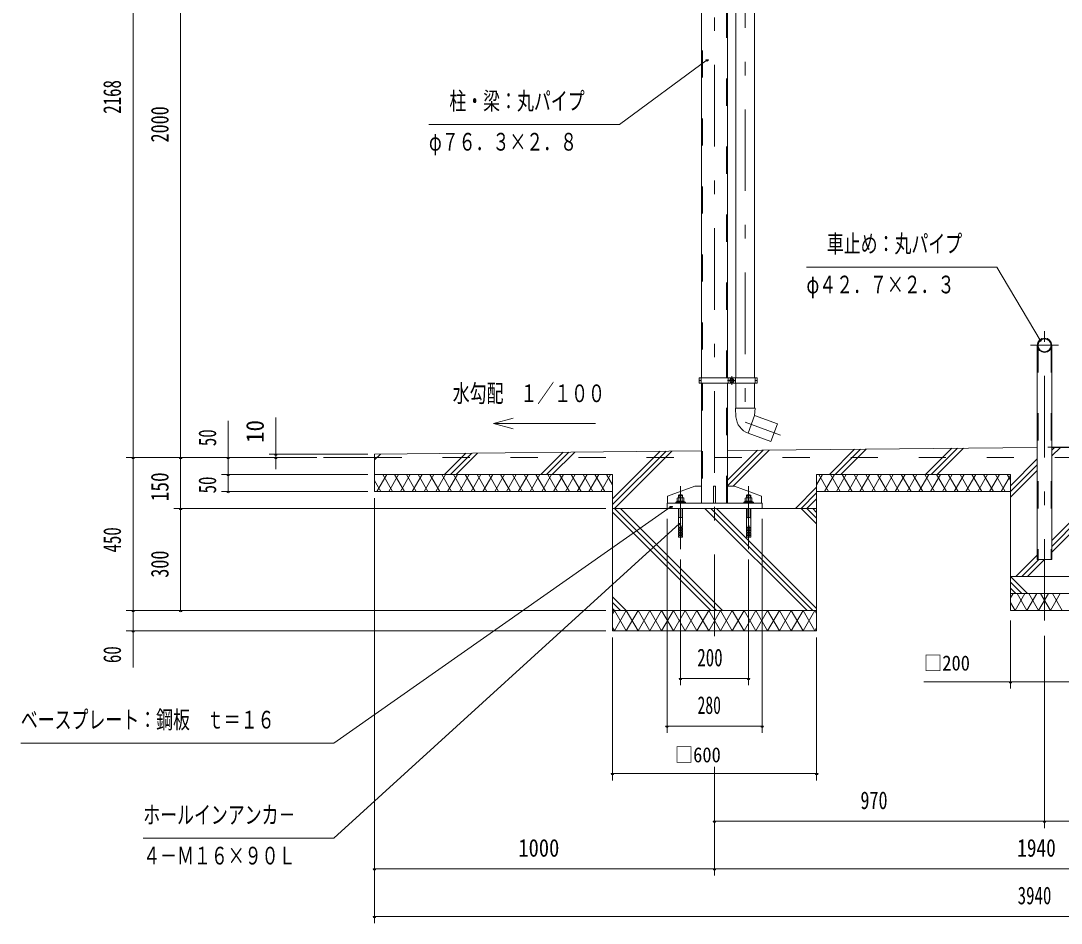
# Model space of a CAD drawing. Units: millimetres, scale not verified. Extents: x -30294 to 30299, y -14700 to 14700.
# Drawn here: x 9589 to 20296, y -3962 to 5329 of the extents above; entities that cross this region are included whole.
import ezdxf
from ezdxf.enums import TextEntityAlignment as Align

# ---------------------------------------------------------------- set-up
doc = ezdxf.new("R2010")
doc.units = ezdxf.units.MM
doc.header["$LTSCALE"] = 70
doc.linetypes.add('USER2', pattern=[10, 4, -6])
doc.linetypes.add('USER3', pattern=[24, 12, -5, 2, -5])
for name, color, linetype, lineweight in [('0-6_2-0BOLD', 7, 'Continuous', 18), ('0-7_2-1HIDDEN', 3, 'USER2', 18), ('0-8_2-2CENTER', 3, 'USER3', 18), ('0-9_2-4THIN', 4, 'Continuous', 18), ('0-A_2-5DIM', 3, 'Continuous', 18), ('0-B_2-6HATCH', 2, 'Continuous', 18)]:
    doc.layers.add(name, color=color, linetype=linetype, lineweight=lineweight)
doc.styles.add('ＭＳ ゴシック', font='')
doc.styles.get('ＭＳ ゴシック').set_extended_font_data('MS Gothic')

msp = doc.modelspace()

# ---------------------------------------------------------------- linework, layer by layer
at = {"layer": '0-6_2-0BOLD'}
for p, q in [((16595.52, 1653.26), (16595.52, 5724.28)), ((16862.58, 5724.28), (16862.58, 1653.26)), ((16947.81, 5724.28), (16947.81, 1653.26)), ((17140.31, 1653.26), (17140.31, 5724.28)), ((20198.79, 1987.9), (20198.79, -217.1)), ((16589.93, 1625.26), (16568.58, 1625.26)), ((16589.93, 1597.26), (16589.93, 1653.26)), ((16868.18, 1653.26), (16868.18, 1597.26)), ((16942.2, 1653.26), (16942.2, 1597.26)), ((17145.9, 1597.26), (17145.9, 1653.26)), ((17145.9, 1625.26), (17167.26, 1625.26)), ((16595.52, 363.9), (16595.52, 1597.26)), ((16862.58, 1597.26), (16862.58, 363.9)), ((16947.81, 1597.26), (16947.81, 1340.49)), ((17140.31, 1340.49), (17140.31, 1597.26)), ((16948.72, 1250.21), (16942.55, 1340.49)), ((13229.07, 867.89), (16595.52, 902.08)), ((13229.07, 482.9), (13229.07, 867.9)), ((16862.58, 904.79), (20049.34, 937.14)), ((20198.79, 937.14), (23385.54, 904.79)), ((13229.05, 832.9), (12704.04, 832.9)), ((16718.57, 363.9), (16718.57, 538.9)), ((15679.06, 482.9), (13229.06, 482.9)), ((16245.53, 363.9), (16245.53, 433.9)), ((17058.06, 442.98), (17100.06, 442.98)), ((19774.06, 482.9), (17779.06, 482.9)), ((16330.06, 363.9), (16330.06, 371.95)), ((16344.71, 382.45), (16344.71, 414.29)), ((16361.89, 414.29), (16361.89, 382.45)), ((16379.07, 382.45), (16368.57, 371.95)), ((16379.07, 371.95), (16389.56, 382.45)), ((16396.24, 382.45), (16396.24, 414.29)), ((16416.69, 371.95), (16416.69, 382.45)), ((17061.89, 414.29), (17061.89, 382.45)), ((17068.56, 382.45), (17079.06, 371.95)), ((17089.56, 371.95), (17079.06, 382.45)), ((17096.24, 382.45), (17096.24, 414.29)), ((17219.06, 363.9), (17219.06, 307.9)), ((17779.06, 307.9), (15679.06, 307.9)), ((16358.06, 215.64), (16400.06, 215.64)), ((17058.06, 215.64), (17100.06, 215.64)), ((16358.06, 104.91), (16362.26, 113.31)), ((16395.86, 113.31), (16400.06, 104.91)), ((17058.06, 104.91), (17062.26, 113.31)), ((17095.86, 113.31), (17100.06, 104.91)), ((16358.06, 79.71), (16362.26, 88.11)), ((16358.06, 54.51), (16362.26, 62.91)), ((16374.86, 37.71), (16358.06, 37.71)), ((16358.06, 29.31), (16374.86, 29.31)), ((16395.86, 88.11), (16400.06, 79.71)), ((16395.86, 62.91), (16400.06, 54.51)), ((17058.06, 79.71), (17062.26, 88.11)), ((17058.06, 62.91), (17074.86, 62.91)), ((17074.86, 54.51), (17058.06, 54.51)), ((17062.26, 37.71), (17058.06, 29.31)), ((17095.86, 88.11), (17100.06, 79.71)), ((17100.06, 29.31), (17095.86, 37.71)), ((19774.06, -392.1), (20474.07, -392.1)), ((20474.07, -567.1), (19774.06, -567.1)), ((17779.06, -742.1), (15679.06, -742.1))]:
    msp.add_line(p, q, dxfattribs=at)
for points in [[(20198.79, -217.1), (20049.34, -217.1), (20049.34, 1987.9)], [(16942.55, 1340.49), (17145.56, 1340.49), (17140.32, 1263.49), (17074.48, 1082.6)], [(17074.93, 1082.43), (17308.79, 997.32), (17374.63, 1178.21), (17140.32, 1263.49)], [(15679.06, -952.1), (15679.06, 657.9), (13229.06, 657.9)], [(15679.06, -952.1), (17779.06, -952.1), (17779.06, 657.9), (19774.06, 657.9), (19774.06, -742.1), (20474.06, -742.1), (20474.06, 657.9), (22469.06, 657.9), (22469.06, -952.1), (24569.06, -952.1), (24569.06, 657.9), (27019.06, 657.9)], [(16245.53, 433.9), (16525.53, 538.9), (16595.53, 538.9)], [(16718.57, 538.9), (16739.56, 538.9), (16739.56, 363.9)], [(16862.59, 538.9), (16932.58, 538.9), (17212.58, 433.9), (17212.58, 363.9)], [(16358.06, 442.98), (16365.07, 449.98), (16393.06, 449.98), (16400.07, 442.98)], [(16400.07, 417.45), (16400.07, 442.98), (16358.06, 442.98), (16358.06, 417.45)], [(17100.06, 417.45), (17100.06, 442.98), (17093.06, 449.98), (17065.06, 449.98), (17058.06, 442.98), (17058.06, 417.45)], [(17219.06, 363.9), (16239.06, 363.9), (16239.06, 307.9)], [(16330.06, 371.95), (16428.07, 371.95), (16428.07, 363.9)], [(16416.69, 382.45), (16341.44, 382.45), (16341.44, 371.95)], [(16344.71, 414.29), (16350.19, 417.45), (16407.94, 417.45), (16413.42, 414.29), (16413.42, 382.45)], [(17030.06, 363.9), (17030.06, 371.95), (17128.06, 371.95), (17128.06, 363.9)], [(17116.69, 371.95), (17116.69, 382.45), (17041.44, 382.45), (17041.44, 371.95)], [(17044.71, 382.45), (17044.71, 414.29), (17050.19, 417.45), (17107.94, 417.45), (17113.42, 414.29), (17113.42, 382.45)], [(16374.86, 113.31), (16358.06, 113.31), (16358.06, 307.9)], [(16400.06, 307.9), (16400.06, 113.31), (16383.26, 113.31)], [(17074.86, 113.31), (17058.06, 113.31), (17058.06, 307.9)], [(17100.06, 307.9), (17100.06, 113.31), (17083.26, 113.31)], [(16400.06, 29.31), (16400.06, 12.51), (16383.26, 12.51), (16383.26, 130.11), (16374.86, 130.11), (16374.86, 12.51), (16358.06, 12.51), (16358.06, 29.31), (16362.26, 37.71)], [(17083.26, 130.11), (17074.86, 130.11), (17074.86, 12.51), (17058.06, 12.51), (17058.06, 29.31), (17074.86, 29.31)], [(17083.26, 29.31), (17100.06, 29.31), (17100.06, 12.51), (17083.26, 12.51), (17083.26, 130.11)], [(16374.86, 88.11), (16358.06, 88.11), (16358.06, 104.91), (16374.86, 104.91)], [(16374.86, 62.91), (16358.06, 62.91), (16358.06, 79.71), (16374.86, 79.71)], [(16358.06, 37.71), (16358.06, 54.51), (16374.86, 54.51)], [(16383.26, 104.91), (16400.06, 104.91), (16400.06, 88.11), (16383.26, 88.11)], [(16383.26, 79.71), (16400.06, 79.71), (16400.06, 62.91), (16383.26, 62.91)], [(16383.26, 54.51), (16400.06, 54.51), (16400.06, 37.71), (16383.26, 37.71)], [(16383.26, 29.31), (16400.06, 29.31), (16395.86, 37.71)], [(17074.86, 88.11), (17058.06, 88.11), (17058.06, 104.91), (17074.86, 104.91)], [(17058.06, 62.91), (17058.06, 79.71), (17074.86, 79.71)], [(17074.86, 37.71), (17058.06, 37.71), (17058.06, 54.51), (17062.26, 62.91)], [(17083.26, 104.91), (17100.06, 104.91), (17100.06, 88.11), (17083.26, 88.11)], [(17083.26, 79.71), (17100.06, 79.71), (17100.06, 62.91), (17083.26, 62.91)], [(17083.26, 54.51), (17100.06, 54.51), (17095.86, 62.91)], [(17100.06, 54.51), (17100.06, 37.71), (17083.26, 37.71)]]:
    msp.add_lwpolyline(points, dxfattribs=at)
for points in [[(17167.26, 1597.26), (16568.58, 1597.26), (16568.58, 1653.26), (17167.26, 1653.26)], [(16922.69, 1615.16), (16905.19, 1605.05), (16887.69, 1615.16), (16887.69, 1635.37), (16905.19, 1645.47), (16922.69, 1635.37)]]:
    msp.add_lwpolyline(points, close=True, dxfattribs=at)
for centre, radius in [((20124.06, 1987.9), 74.72), ((20124.06, 1987.9), 66.67), ((16905.19, 1625.26), 21.88), ((16905.19, 1625.26), 17.15)]:
    msp.add_circle(centre, radius, dxfattribs=at)
for centre, radius, start, end in [((17140.77, 1263.32), 192.5, 183.90576, 250), ((16353.3, 404.21), 13.24, 49.5701, 90), ((16379.07, 369.22), 48.23, 69.13593, 110.86406), ((16404.83, 404.21), 13.24, 90, 130.42989), ((17053.3, 404.21), 13.24, 49.57011, 90), ((17079.06, 369.22), 48.23, 69.13594, 110.86407), ((17104.83, 404.21), 13.24, 90, 130.4299)]:
    msp.add_arc(centre, radius, start, end, dxfattribs=at)
at = {"layer": '0-7_2-1HIDDEN'}
for p, q in [((16605.33, 5724.28), (16605.33, 1653.26)), ((16852.78, 1653.26), (16852.78, 5724.28)), ((20057.39, 1987.9), (20057.39, -217.1)), ((20190.74, 1987.9), (20190.74, -217.1)), ((16605.33, 1597.26), (16605.33, 363.9)), ((16852.78, 363.9), (16852.78, 1597.26)), ((13229.06, 832.9), (27019.06, 832.9))]:
    msp.add_line(p, q, dxfattribs=at)
at = {"layer": '0-8_2-2CENTER'}
for p, q in [((16729.06, -1005.48), (16729.06, 6960.27)), ((20124.06, -846.89), (20124.06, 2132.63)), ((19979.34, 1987.9), (20268.79, 1987.9)), ((16861.44, 1625.26), (16948.94, 1625.26)), ((16905.19, 1581.51), (16905.19, 1669.01)), ((16379.06, -112.44), (16379.06, 538.9)), ((17079.06, 538.9), (17079.06, -112.44))]:
    msp.add_line(p, q, dxfattribs=at)
msp.add_lwpolyline([(17044.06, 6097.03), (17044.06, 1196.1), (17407.18, 1063.93)], dxfattribs=at)
at = {"layer": '0-9_2-4THIN'}
for p, q in [((16363.32, 417.45), (16363.32, 448.23)), ((16394.81, 448.23), (16394.81, 417.45)), ((17063.31, 448.23), (17063.31, 417.45)), ((17094.81, 417.45), (17094.81, 448.23))]:
    msp.add_line(p, q, dxfattribs=at)
for points in [[(16358.06, 208.37), (16362.27, 215.64), (16362.26, 307.9)], [(16395.86, 307.9), (16395.86, 215.64), (16400.06, 208.36)], [(17062.26, 307.9), (17062.27, 215.64), (17058.06, 208.37)], [(17100.06, 208.36), (17095.86, 215.64), (17095.86, 307.9)]]:
    msp.add_lwpolyline(points, dxfattribs=at)
at = {"layer": '0-A_2-5DIM'}
for p, q in [((10744.04, 8420.91), (10744.04, -1330.09)), ((11234.04, -742.09), (11234.04, 8420.91)), ((16652.03, 4928.47), (15749.06, 4262.9)), ((16666.03, 4928.47), (16638.03, 4928.47)), ((15749.06, 4262.9), (13789.06, 4262.9)), ((20093.41, 2042.28), (20065.41, 2042.28)), ((11724.04, 482.9), (11724.04, 1210.9)), ((12214.04, 1245.9), (12214.04, 711.14)), ((14454.05, 1182.9), (14656.89, 1237.25)), ((12144.04, 867.9), (13159.06, 867.9)), ((12228.04, 867.9), (12200.04, 867.9)), ((21174.07, 937.9), (20159.07, 937.9)), ((10674.04, 832.9), (12634.04, 832.9)), ((10758.04, 832.9), (10730.04, 832.9)), ((11248.04, 832.9), (11220.04, 832.9)), ((11738.04, 832.9), (11710.04, 832.9)), ((12228.04, 832.9), (12200.04, 832.9)), ((11654.04, 657.9), (13159.06, 657.9)), ((11738.04, 657.9), (11710.04, 657.9)), ((13159.06, 482.9), (11654.04, 482.9)), ((11738.04, 482.9), (11710.04, 482.9)), ((13229.06, -3962.1), (13229.06, 412.9)), ((16295.52, 328.74), (16267.52, 328.74)), ((15609.06, 307.9), (11164.04, 307.9)), ((11248.04, 307.9), (11220.04, 307.9)), ((16239.06, 202.9), (16239.06, -2002.1)), ((16382.49, 154.79), (16354.49, 154.79)), ((17219.06, -2002.1), (17219.06, 202.9)), ((16379.06, -1512.1), (16379.06, -217.44)), ((17079.06, -217.44), (17079.06, -1512.1)), ((15609.06, -742.09), (10674.04, -742.09)), ((10758.04, -742.09), (10730.04, -742.09)), ((11248.04, -742.09), (11220.04, -742.09)), ((19774.06, -1547.1), (19774.06, -847.1)), ((10674.04, -952.09), (15609.06, -952.09)), ((10758.04, -952.09), (10730.04, -952.09)), ((15679.06, -1022.1), (15679.06, -2492.1)), ((17779.06, -2492.1), (17779.06, -1022.09)), ((20124.06, -1003.07), (20124.06, -2982.1)), ((16393.06, -1442.1), (16365.06, -1442.1)), ((17079.06, -1442.1), (16379.06, -1442.1)), ((17093.06, -1442.1), (17065.06, -1442.1)), ((20595.09, -1477.1), (18881.56, -1477.1)), ((19788.06, -1477.1), (19760.06, -1477.1)), ((16253.07, -1932.1), (16225.07, -1932.1)), ((16239.06, -1932.1), (17219.06, -1932.1)), ((17233.06, -1932.1), (17205.06, -1932.1)), ((16729.06, -3472.1), (16729.06, -2352.1)), ((15693.06, -2422.1), (15665.06, -2422.1)), ((15679.06, -2422.1), (17779.06, -2422.1)), ((17793.06, -2422.1), (17765.06, -2422.1)), ((16743.06, -2912.1), (16715.06, -2912.1)), ((16729.06, -2912.1), (23519.06, -2912.1)), ((20138.06, -2912.1), (20110.06, -2912.1)), ((13243.06, -3402.09), (13215.06, -3402.09)), ((13229.06, -3402.09), (27019.06, -3402.09)), ((16743.06, -3402.09), (16715.06, -3402.09)), ((13243.06, -3892.1), (13215.06, -3892.1)), ((27019.06, -3892.1), (13229.06, -3892.1))]:
    msp.add_line(p, q, dxfattribs=at)
for points in [[(20079.41, 2042.28), (19634.07, 2792.9), (17674.07, 2792.9)], [(14656.89, 1128.55), (14454.05, 1182.9), (15504.05, 1182.9)], [(16281.51, 328.74), (12809.06, -2107.1), (9589.02, -2107.1)], [(10849.06, -3087.1), (12809.06, -3087.1), (16368.49, 154.79)]]:
    msp.add_lwpolyline(points, dxfattribs=at)
for centre in [(16652.03, 4928.47), (20079.41, 2042.28), (12214.04, 867.9), (10744.04, 832.9), (11234.04, 832.9), (11724.04, 832.9), (12214.04, 832.9), (11724.04, 657.9), (11724.04, 482.9), (16281.52, 328.74), (11234.04, 307.9), (16368.49, 154.79), (10744.04, -742.09), (11234.04, -742.09), (10744.04, -952.09), (16379.06, -1442.1), (17079.06, -1442.1), (19774.06, -1477.1), (16239.07, -1932.1), (17219.06, -1932.1), (15679.06, -2422.1), (17779.06, -2422.1), (16729.06, -2912.1), (20124.06, -2912.1), (13229.06, -3402.09), (16729.06, -3402.09), (13229.06, -3892.1)]:
    msp.add_arc(centre, 14, 180, 0, dxfattribs=at)
at = {"layer": '0-B_2-6HATCH'}
for p, q in [((13229.07, 808.15), (13289.43, 868.51)), ((13229.07, 867.54), (13229.42, 867.9)), ((13949.98, 657.9), (14169.52, 877.44)), ((14229.53, 878.05), (14009.37, 657.9)), ((14289.53, 878.66), (14068.77, 657.9)), ((14939.93, 657.9), (15169.62, 887.6)), ((15229.63, 888.21), (14999.32, 657.9)), ((15058.72, 657.9), (15289.63, 888.82)), ((16229.73, 898.36), (15679.06, 347.69)), ((15679.06, 407.08), (16169.73, 897.75)), ((15698.67, 307.9), (16289.74, 898.97)), ((17229.84, 908.52), (16862.58, 541.26)), ((16862.58, 600.66), (17169.83, 907.91)), ((16919.62, 538.9), (17289.84, 909.13)), ((18169.93, 918.06), (17909.77, 657.9)), ((17969.17, 657.9), (18229.94, 918.67)), ((18028.57, 657.9), (18289.95, 919.28)), ((19170.04, 928.22), (18899.72, 657.9)), ((18959.12, 657.9), (19230.04, 928.83)), ((19018.52, 657.9), (19290.05, 929.44)), ((20228.02, 936.85), (20198.79, 907.62)), ((20198.79, 848.22), (20286.81, 936.25)), ((19774.06, 542.29), (20049.34, 817.56)), ((20049.34, 758.17), (19774.06, 482.89)), ((13229.07, 650.43), (13233.38, 657.9)), ((13354.62, 657.9), (13253.59, 482.9)), ((13314.21, 657.9), (13415.24, 482.9)), ((13374.83, 482.9), (13475.86, 657.9)), ((13435.45, 657.9), (13536.49, 482.9)), ((13496.07, 482.9), (13597.11, 657.9)), ((13556.7, 657.9), (13657.73, 482.9)), ((13617.32, 482.9), (13718.35, 657.9)), ((13677.94, 657.9), (13778.98, 482.9)), ((13738.56, 482.9), (13839.59, 657.9)), ((13799.18, 657.9), (13900.22, 482.9)), ((13859.8, 482.9), (13960.84, 657.9)), ((14021.46, 482.9), (13920.43, 657.9)), ((14082.08, 657.9), (13981.05, 482.9)), ((14041.67, 657.9), (14142.71, 482.9)), ((14102.29, 482.9), (14203.33, 657.9)), ((14162.91, 657.9), (14263.95, 482.9)), ((14223.54, 482.9), (14324.57, 657.9)), ((14284.16, 657.9), (14385.19, 482.9)), ((14344.78, 482.9), (14445.82, 657.9)), ((14405.4, 657.9), (14506.44, 482.9)), ((14466.02, 482.9), (14567.06, 657.9)), ((14526.65, 657.9), (14627.68, 482.9)), ((14587.27, 482.9), (14688.3, 657.9)), ((14647.89, 657.9), (14748.93, 482.9)), ((14708.51, 482.9), (14809.55, 657.9)), ((14769.13, 657.9), (14870.17, 482.9)), ((14829.75, 482.9), (14930.79, 657.9)), ((14991.41, 482.9), (14890.38, 657.9)), ((15052.03, 657.9), (14951, 482.9)), ((15011.62, 657.9), (15112.66, 482.9)), ((15072.24, 482.9), (15173.28, 657.9)), ((15132.86, 657.9), (15233.9, 482.9)), ((15193.48, 482.9), (15294.52, 657.9)), ((15254.11, 657.9), (15355.14, 482.9)), ((15314.73, 482.9), (15415.76, 657.9)), ((15375.35, 657.9), (15476.39, 482.9)), ((15435.97, 482.9), (15537.01, 657.9)), ((15496.59, 657.9), (15597.63, 482.9)), ((15557.22, 482.9), (15658.25, 657.9)), ((15617.84, 657.9), (15679.06, 551.87)), ((17840.64, 657.9), (17779.06, 551.24)), ((17800.22, 657.9), (17901.26, 482.9)), ((17860.85, 482.9), (17961.88, 657.9)), ((17921.47, 657.9), (18022.5, 482.9)), ((17982.09, 482.9), (18083.13, 657.9)), ((18042.71, 657.9), (18143.75, 482.9)), ((18103.33, 482.9), (18204.37, 657.9)), ((18163.95, 657.9), (18264.99, 482.9)), ((18224.58, 482.9), (18325.61, 657.9)), ((18285.2, 657.9), (18386.24, 482.9)), ((18345.82, 482.9), (18446.86, 657.9)), ((18406.44, 657.9), (18507.48, 482.9)), ((18467.06, 482.9), (18568.1, 657.9)), ((18527.69, 657.9), (18628.72, 482.9)), ((18588.31, 482.9), (18689.34, 657.9)), ((18648.93, 657.9), (18749.97, 482.9)), ((18709.55, 482.9), (18810.59, 657.9)), ((18770.17, 657.9), (18871.21, 482.9)), ((18830.79, 482.9), (18931.83, 657.9)), ((18891.42, 657.9), (18992.45, 482.9)), ((18952.04, 482.9), (19053.07, 657.9)), ((19113.7, 482.9), (19012.66, 657.9)), ((19174.32, 657.9), (19073.28, 482.9)), ((19234.94, 482.9), (19133.9, 657.9)), ((19295.56, 657.9), (19194.52, 482.9)), ((19255.15, 657.9), (19356.18, 482.9)), ((19315.77, 482.9), (19416.81, 657.9)), ((19376.39, 657.9), (19477.43, 482.9)), ((19437.01, 482.9), (19538.05, 657.9)), ((19497.63, 657.9), (19598.67, 482.9)), ((19558.26, 482.9), (19659.29, 657.9)), ((19618.88, 657.9), (19719.91, 482.9)), ((19679.5, 482.9), (19774.06, 646.69)), ((19740.12, 657.9), (19774.06, 599.11)), ((19774.06, 423.5), (20049.34, 698.77)), ((13294, 482.9), (13229.07, 595.37)), ((15679.06, 483.94), (15678.46, 482.9)), ((17779.06, 527.19), (17559.77, 307.9)), ((17619.17, 307.9), (17779.06, 467.79)), ((17780.02, 482.9), (17779.06, 484.56)), ((17779.06, 408.39), (17678.57, 307.9)), ((15679.06, 268.76), (16689.92, -742.1)), ((16749.32, -742.1), (15699.32, 307.9)), ((15758.71, 307.9), (16808.71, -742.1)), ((17679.87, -742.1), (16629.87, 307.9)), ((16689.26, 307.9), (17739.27, -742.1)), ((17779.06, -722.5), (16748.66, 307.9)), ((17779.06, 148.66), (17619.82, 307.9)), ((17679.21, 307.9), (17779.06, 208.06)), ((17738.61, 307.9), (17779.06, 267.45)), ((20474.06, 252.34), (20198.79, -22.93)), ((20198.79, -82.33), (20474.06, 192.94)), ((20474.06, 133.55), (20198.79, -141.72)), ((20049.34, -172.38), (19829.62, -392.1)), ((19889.02, -392.1), (20064.02, -217.1)), ((20123.42, -217.1), (19948.42, -392.1)), ((19774.07, -392.75), (19948.41, -567.1)), ((19774.07, -452.15), (19889.02, -567.1)), ((19829.62, -567.1), (19774.07, -511.55)), ((15818.76, -742.1), (15679.06, -602.39)), ((19774.06, -613.31), (19800.74, -567.1)), ((19921.99, -567.1), (19820.95, -742.1)), ((19942.19, -742.1), (19841.16, -567.1)), ((20043.23, -567.1), (19942.19, -742.1)), ((19962.4, -567.1), (20063.44, -742.1)), ((20063.44, -742.1), (20164.47, -567.1)), ((20184.68, -742.1), (20083.65, -567.1)), ((20285.72, -567.1), (20184.68, -742.1)), ((20204.89, -567.1), (20305.92, -742.1)), ((15679.06, -661.79), (15759.37, -742.1)), ((15699.97, -742.1), (15679.06, -721.19)), ((15679.06, -776.07), (15698.67, -742.1)), ((15698.67, -742.1), (15819.91, -952.1)), ((15819.91, -952.1), (15941.16, -742.1)), ((15941.15, -742.1), (16062.4, -952.1)), ((16062.4, -952.1), (16183.64, -742.1)), ((16183.64, -742.1), (16304.88, -952.1)), ((16304.89, -952.1), (16426.13, -742.1)), ((16426.13, -742.1), (16547.37, -952.1)), ((16789.86, -742.1), (16668.62, -952.1)), ((16911.1, -952.1), (16789.86, -742.1)), ((17517.32, -952.1), (17638.56, -742.1)), ((17759.81, -742.1), (17638.57, -952.1)), ((17638.57, -742.1), (17759.81, -952.1)), ((17779.06, -775.44), (17759.81, -742.1)), ((19820.95, -742.1), (19774.06, -660.89)), ((15698.67, -952.1), (15679.06, -918.14)), ((17759.81, -952.1), (17779.06, -918.76))]:
    msp.add_line(p, q, dxfattribs=at)
for points in [[(15941.15, -952.1), (15819.91, -742.1), (15698.67, -952.1)], [(16183.64, -952.1), (16062.4, -742.1), (15941.16, -952.1)], [(16426.13, -952.1), (16304.88, -742.1), (16183.64, -952.1)], [(16668.61, -952.1), (16547.37, -742.1), (16426.13, -952.1)], [(16547.37, -952.1), (16668.62, -742.1), (16789.86, -952.1)], [(16789.86, -952.1), (16911.1, -742.1), (17032.35, -952.1)], [(17153.59, -952.1), (17032.35, -742.1), (16911.11, -952.1)], [(17032.35, -952.1), (17153.59, -742.1), (17274.83, -952.1)], [(17638.56, -952.1), (17517.32, -742.1), (17396.08, -952.1), (17274.84, -742.1), (17153.59, -952.1)], [(17274.84, -952.1), (17396.08, -742.1), (17517.32, -952.1)]]:
    msp.add_lwpolyline(points, dxfattribs=at)

# ---------------------------------------------------------------- texts
at = {"layer": '0-A_2-5DIM', "color": 7, "style": 'ＭＳ ゴシック'}
for s, width, p in [('2168', 0.7, (10674.04, 4371.47)), ('2000', 0.75, (11164.04, 4076.66)), ('10', 0.95, (12144.04, 982.78)), ('50', 0.7, (11654.04, 949.5)), ('150', 0.8, (11164.04, 382.12)), ('50', 0.7, (11654.04, 463)), ('450', 0.7, (10674.04, -145.53)), ('300', 0.75, (11164.04, -404.84)), ('60', 0.7, (10674.04, -1284.05))]:
    msp.add_text(s, height=182.3, rotation=90, dxfattribs=dict(at, width=width)).set_placement(p, align=Align.BOTTOM_LEFT)
for s, height, width, p in [('柱・梁：丸パイプ', 182.3, 0.7, (13999.06, 4357.77)), ('φ７６．３×２．８', 182.3, 0.7, (13789.06, 3937.77)), ('車止め：丸パイプ', 182.3, 0.7, (17884.07, 2887.78)), ('φ４２．７×２．３', 182.3, 0.7, (17674.07, 2467.77)), ('水勾配\u3000１／１００', 182.3, 0.7, (14034.05, 1347.77)), ('200', 182.3, 0.7, (16550.89, -1372.1)), ('□200', 155, 0.9, (18881.56, -1407.1)), ('280', 182.3, 0.65, (16552.74, -1862.1)), ('ベースプレート：鋼板\u3000ｔ＝１６', 182.3, 0.7, (9589.02, -2012.19)), ('□600', 155, 0.9, (16317.81, -2352.1)), ('970', 182.3, 0.75, (18229.41, -2842.1)), ('ホールインアンカ－', 182.3, 0.7, (10849.02, -2992.19)), ('1000', 182.3, 0.85, (14709.14, -3332.09)), ('1940', 182.3, 0.8, (19843, -3332.09)), ('４－Ｍ１６×９０Ｌ', 182.3, 0.7, (10849.02, -3412.19)), ('3940', 182.3, 0.7, (19847.54, -3822.1))]:
    msp.add_text(s, height=height, dxfattribs=dict(at, width=width)).set_placement(p, align=Align.BOTTOM_LEFT)

doc.saveas('drawing.dxf')
